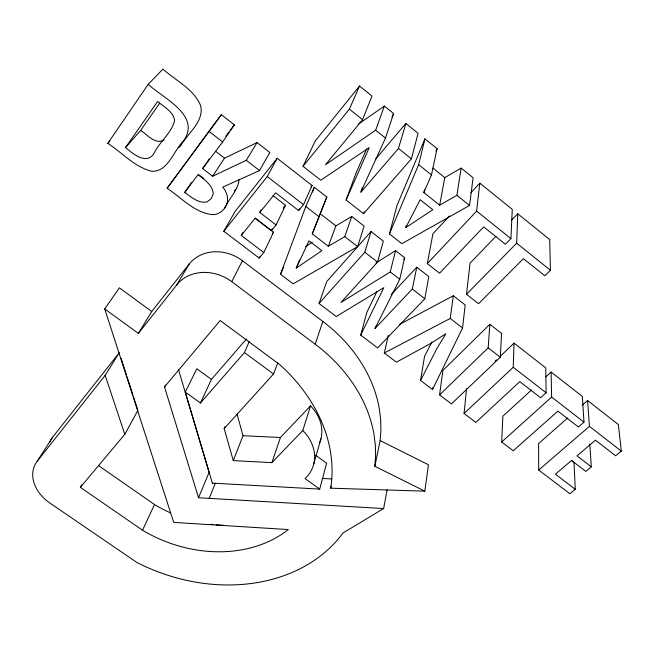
<?xml version="1.0" encoding="UTF-8"?>
<svg xmlns="http://www.w3.org/2000/svg" width="654" height="654" viewBox="0 0 654 654"><rect width="100%" height="100%" fill="white"/><g stroke="black" fill="none" stroke-linecap="round" stroke-linejoin="round"><path stroke-width="0.98" d="M464.087 413.483L513.218 367.278L514.036 343.129L545.771 367.891L546.106 392.776L540.613 397.746L519.783 381.642L475.842 422.394L464.087 413.483L466.564 388.484M466.49 294.267L516.676 243.206L517.723 213.776L549.703 239.601L550.431 270.249L544.815 275.751L523.437 258.665L478.54 303.709L466.49 294.267L470.054 263.129L495.994 236.274M449.47 215.926L432.923 233.805L427.324 263.611L439.57 273.2L483.682 226.889L505.403 244.253L510.929 238.596L512.278 209.378L479.799 183.145L470.839 192.832M545.82 376.876L551.093 372.044L582.346 396.438L583.997 422.157L578.422 426.997L557.911 411.129L513.251 450.761L501.675 441.99L502.861 416.206L531.498 389.988M500.294 357.256L501.577 333.401L489.879 324.27L442.905 370.417L439.578 394.893L451.448 403.894L500.294 357.256L488.162 347.846L489.879 324.27M151.744 311.525L189.194 264.036A38.978 33.853 28.6 0 1 242.438 260.701L322.847 321.433A146.684 120.524 22.1 0 1 379.377 409.134L380.669 419.762L380.922 430.275L380.146 440.583L428.452 464.757L424.806 491.17L374.84 466.277L375.617 455.764L375.322 445.031L373.965 434.174A151.605 122.723 22 0 0 315.212 344.241L231.761 281.678A40.368 34.613 28.1 0 0 176.735 284.899L138.37 333.393L104.746 308.958L119.339 287.793L151.744 311.525L138.37 333.393M427.324 263.611L476.627 211.111L479.799 183.145M431.828 342.042L424.544 356.389L420.538 380.456L432.498 389.531L462.558 327.997L465.19 305.001L453.32 295.739L399.471 324.433M423.857 192.587L431.46 174.912L437.076 148.646L424.945 138.852L397.035 205.462L389.432 233.944L401.867 243.68L469.547 205.438L473.095 177.741L461.152 168.086L444.785 177.626L439.676 205.184L423.857 192.587L424.495 189.693M239.012 179.548C238.179 190.682 228.598 198.8 224.322 208.7C221.518 212.174 217.496 214.52 212.983 214.7C194.761 213.008 181.559 197.843 167.097 188.27L221.33 114.679L234.353 124.832L222.638 141.959L202.626 168.585L212.624 176.253L246.288 160.304L257.071 142.564L269.808 152.505L259.54 170.58L222.712 187.15C228.042 193.036 229.611 202.266 224.322 208.7M420.538 380.456L436.978 348.402L445.832 333.761L430.594 343.497L396.438 362.185L384.307 352.988L450.23 318.441L453.32 295.739M432.498 389.531L432.784 387.585M439.676 205.184L456.917 195.317L461.152 168.086M376.982 291.439L366.853 312.326L360.722 335.101L377.644 347.936L424.814 298.731L428.828 276.626L416.778 267.216L391.125 294.668M37.286 461.152L105.171 375.347L119.281 352.702L52.688 437.142L37.286 461.152A36.616 27.656 27.8 0 0 49.966 503.114L136.8 562.407A166.23 132.852 23.1 0 0 342.974 533.002L383.645 508.55L387.103 489.879M375.551 326.485L375.053 328.455L412.306 289.027L416.778 267.216M374.84 466.277L380.146 440.583M384.307 352.988L388.272 335.518M375.053 328.455L399.733 279.283L404.663 257.766L395.547 250.646L375.96 262.941M405.799 227.608L420.187 199.699L432.809 209.73L405.799 227.608L406.265 225.655M389.432 233.944L418.634 164.636L424.945 138.852M360.722 335.101L383.824 287.678L336.23 316.528L319.029 303.481L326.681 281.645L371.055 231.532L383.334 241.113L377.571 262.099L340.955 302.475L390.258 271.933L395.547 250.646M424.806 491.17L330.679 488.178L331.169 486.265M366.706 148.834L356.029 173.073L346.105 200.026L363.583 213.711L411.391 158.832L418.102 133.326L405.881 123.459L375.813 158.824M212.329 483.118L319.683 489.102L326.64 463.236L315.669 455.258M313.716 464.054L320.951 438.695M358.392 124.154L384.356 106.071L393.602 113.534L385.468 138.051L360.714 192.448L398.466 148.466L405.881 123.459M319.029 303.481L364.818 252.207L371.055 231.532M319.683 489.102L305.091 478.573A44.12 35.79 19.1 0 0 302.81 430.504L310.519 405.856A42.69 35.144 19.1 0 1 319.651 442.652M357.615 246.623L364.123 226.121L351.754 216.466L335.878 225.875L328.349 246.272L312.252 233.862L326.837 197.018L314.288 187.224L305.81 206.451L280.501 274.271L293.147 283.861L357.615 246.623L344.764 236.658L328.349 246.272M363.583 213.711L364.204 211.806M315.212 344.241L322.847 321.433M224.951 426.686L224.167 428.558L233.298 460.637L271.901 462.64L280.435 437.501L310.519 405.856M361.049 191.499L362.365 187.682M344.764 236.658L351.754 216.466M346.105 200.026L369.257 147.6L320.812 180.218L303.031 166.304L315.293 140.912L359.52 86.017L371.971 96.064L362.553 119.698L325.479 164.734L375.674 130.203L384.356 106.071M312.522 191.941L314.288 187.224M224.167 428.558L273.536 374.006L277.795 362.815M312.252 233.862L326.837 197.018M233.298 460.637L243.01 435.719L237.042 414.121M209.231 498.381L215.289 483.273M296.229 268.124L308.999 240.819L321.842 250.695L296.229 268.124L299.581 259.957M383.645 508.55L198.538 497.751L209.084 472.327L178.493 369.649M435.932 151.327L437.076 148.646M280.501 274.271L283.664 266.979M200.418 403.011L211.446 379.385L196.829 368.75L185.27 392.081L200.418 403.011L244.449 352.547L249.207 341.641M303.031 166.304L349.375 109.128L359.52 86.017M263.791 252.542L241.269 235.424L255.117 218.256L271.353 230.682L276.078 224.943L259.802 212.452L275.653 192.799L298.616 210.563L303.505 204.669L312.072 185.491L277.198 158.276L234.99 211.618L223.791 231.263L259.172 258.093L263.791 252.542L273.527 232.195L255.06 218.06M298.616 210.563L299.442 208.724M391.942 117.205L393.602 113.534M81.848 484.696L80.344 487.336L142.531 530.231L154.483 504.536L98.509 465.574M276.078 224.943L285.52 205.291L272.988 195.62M259.172 258.093L260.03 256.319M271.353 230.682L272.219 228.884M403.763 259.573L404.663 257.766M231.761 281.678L242.438 260.701M259.802 212.452L261.175 209.828M198.538 497.751L164.514 386.923L165.454 385.141M241.269 235.424L242.708 232.718M223.791 231.263L267.233 176.539L277.198 158.276M80.344 487.336L124.808 434.297L137.912 410.377M176.735 284.899L189.194 264.036M212.624 176.253L224.502 158.162L257.071 142.564M148.245 84.276C162.339 97.887 201.808 115.235 183.463 141.035C173.621 150.477 168.413 171.585 152.055 171.332C134.732 167.285 122.241 152.742 107.82 143.324L148.245 84.276L162.936 69.095C175.615 80.679 193.715 88.805 200.598 105.564C204.465 121.701 187.485 133.326 180.635 145.899L178.599 147.763M202.626 168.585L206.533 162.903M207.645 161.285L209.321 158.848M184.706 192.431L198.097 174.61C204.375 179.76 212.722 184.968 213.261 193.87L211.185 198.685L207.073 201.914C198.415 203.672 191.27 197.083 184.706 192.431L191.655 182.36M125.568 147.485L157.614 101.501C163.901 106.962 173.155 111.335 174.626 120.385C171.888 132.419 160.892 140.651 155.129 151.213C148.188 166.369 133.686 154.557 125.568 147.485L140.626 130.457L159.715 103.144M167.097 188.27L221.33 114.679M225.834 136.163L228.875 132.116M230.094 130.498L234.353 124.832M283.223 208.095L285.52 205.291M272.244 233.748L273.527 232.195M310.887 186.93L312.072 185.491M164.514 386.923L220.177 320.509L279.667 364.564A160.402 127.26 24.3 0 1 330.679 488.178M211.446 379.385L246.435 338.976M107.82 143.324L109.864 141.125M271.901 462.64L302.81 430.504M511.412 220.308L517.723 213.776M234.345 190.943L235.62 189.668M439.578 394.893L488.162 347.846M495.045 361.27L496.509 359.872M500.163 356.389L514.036 343.129M501.675 441.99L551.616 397.06L551.093 372.044M567.697 417.996L538.618 443.518L538.692 470.054L569.912 493.737L575.267 489.29L573.967 462.182L572.364 460.956M582.232 405.235L587.586 400.534L618.373 424.56L621.3 451.088L615.643 455.781L595.451 440.167L577 455.838L591.339 466.842L585.853 471.42L571.547 460.473L555.401 474.191L575.267 489.29M538.692 470.054L589.426 426.367L587.586 400.534M305.622 246.697L312.236 242.143M163.966 140.021C155.309 145.106 147.264 134.446 140.626 130.457M243.01 435.719L280.435 437.501M322.348 478.442L331.513 478.932M203.876 178.526L198.244 174.569M244.449 352.547L273.536 374.006M215.697 151.352L224.502 158.162M320.395 213.858L335.878 225.875M209.084 131.454L222.638 141.959M246.288 160.304L259.54 170.58M267.233 176.539L303.505 204.669M305.81 206.451L318.858 216.572M364.818 252.207L377.571 262.099M390.258 271.933L399.733 279.283M412.306 289.027L424.814 298.731M450.23 318.441L462.558 327.997M513.218 367.278L546.106 392.776M551.616 397.06L583.997 422.157M589.426 426.367L621.3 451.088M349.375 109.128L362.553 119.698M375.674 130.203L385.468 138.051M398.466 148.466L411.391 158.832M418.634 164.636L431.46 174.912M456.917 195.317L469.547 205.438M476.627 211.111L510.929 238.596M516.676 243.206L550.431 270.249M432.973 168.135L444.785 177.626M105.171 375.347L124.808 434.297M121.145 358.466L126.426 374.807M127.04 376.729L132.942 394.991M133.563 396.921L137.602 409.412M104.697 308.819L173.727 522.391L288.316 529.568A123.263 98.443 23.1 0 1 142.531 530.231M185.27 392.081L212.395 483.126M589.745 444.074L591.339 466.842M49.59 442.578A35.488 27.264 28.1 0 1 52.688 437.142M223.848 525.301A119.314 96.759 23.3 0 1 215.983 524.819M213.032 524.516A119.314 96.759 23.3 0 1 211.062 524.279M170.58 512.924A119.314 96.759 23.3 0 1 154.483 504.536"/></g></svg>
